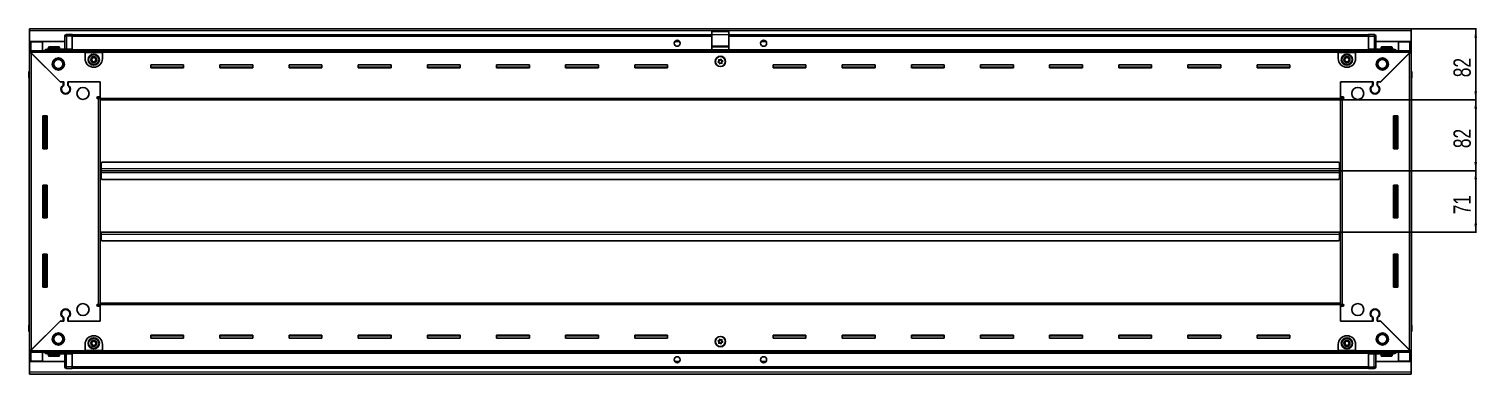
# Model space of a CAD drawing. Header units: millimetres. Extents: x 1132 to 6460, y -442 to 1839.
# Drawn here: x 4785 to 6460, y 1248 to 1647 of the extents above; entities that cross this region are included whole.
import ezdxf

# ---------------------------------------------------------------- set-up
doc = ezdxf.new("R2010")
doc.units = ezdxf.units.MM
doc.layers.add('FORMAT', color=7, linetype='Continuous')
doc.styles.add('SLDTEXTSTYLE0', font='TXT', dxfattribs={"width": 0.75})
doc.dimstyles.new('SLDDIMSTYLE0', dxfattribs={"dimtxt": 20, "dimasz": 10, "dimexe": 0, "dimexo": 0.0625, "dimgap": 5, "dimtad": 2, "dimdec": 1, "dimrnd": 1e-09, "dimzin": 12, "dimdsep": 46, "dimtxsty": 'SLDTEXTSTYLE0', "dimsah": 1, "dimcen": 0.09, "dimadec": 0, "dimazin": 3, "dimtfac": 1, "dimtofl": 0, "dimtmove": 0, "dimatfit": 3, "dimfxl": 0, "dimfrac": 2, "dimtolj": 1, "dimtzin": 12, "dimarcsym": 0})

# ---------------------------------------------------------------- blocks, each defined once
blk = doc.blocks.new('_D_6')
at = {"layer": 'FORMAT'}
for p, q in [((6384, 1646.6), (6459.5, 1646.6)), ((6458.5, 1646.6), (6458.5, 1564.6)), ((6302, 1564.6), (6459.5, 1564.6))]:
    blk.add_line(p, q, dxfattribs=at)
for points in [[(6458.5, 1646.6), (6457, 1636.6), (6460.1, 1636.6)], [(6458.5, 1564.6), (6460.1, 1574.6), (6457, 1574.6)]]:
    blk.add_solid(points, dxfattribs=at)
at = {"layer": 'FORMAT', "insert": (6432.8, 1590.8), "char_height": 20, "attachment_point": 1, "rotation": 90, "style": 'SLDTEXTSTYLE0'}
blk.add_mtext('82', dxfattribs=at)
blk = doc.blocks.new('_D_7')
at = {"layer": 'FORMAT'}
for p, q in [((6302, 1564.6), (6459.5, 1564.6)), ((6458.5, 1482.6), (6458.5, 1564.6)), ((6301, 1482.6), (6459.5, 1482.6))]:
    blk.add_line(p, q, dxfattribs=at)
for points in [[(6458.5, 1564.6), (6457, 1554.6), (6460.1, 1554.6)], [(6458.5, 1482.6), (6460.1, 1492.6), (6457, 1492.6)]]:
    blk.add_solid(points, dxfattribs=at)
at = {"layer": 'FORMAT', "insert": (6432.8, 1508.8), "char_height": 20, "attachment_point": 1, "rotation": 90, "style": 'SLDTEXTSTYLE0'}
blk.add_mtext('82', dxfattribs=at)
blk = doc.blocks.new('_D_8')
at = {"layer": 'FORMAT'}
for p, q in [((6301, 1482.6), (6459.5, 1482.6)), ((6458.5, 1482.6), (6458.5, 1411.6)), ((6301, 1411.6), (6459.5, 1411.6))]:
    blk.add_line(p, q, dxfattribs=at)
for points in [[(6458.5, 1482.6), (6457, 1472.6), (6460.1, 1472.6)], [(6458.5, 1411.6), (6460.1, 1421.6), (6457, 1421.6)]]:
    blk.add_solid(points, dxfattribs=at)
at = {"layer": 'FORMAT', "insert": (6432.8, 1432.3), "char_height": 20, "attachment_point": 1, "rotation": 90, "style": 'SLDTEXTSTYLE0'}
blk.add_mtext('71', dxfattribs=at)

msp = doc.modelspace()

# ---------------------------------------------------------------- linework, layer by layer
at = {"color": 7, "linetype": 'Continuous', "lineweight": 25}
for p, q in [((4785.03, 1646.6), (6384.03, 1646.6)), ((4785.03, 1644.5), (4785.03, 1646.6)), ((4785.03, 1632.1), (4785.03, 1644.5)), ((5574.53, 1643.6), (5594.53, 1643.6)), ((5574.53, 1640.34), (5574.53, 1643.6)), ((5594.53, 1640.34), (5594.53, 1643.6)), ((6384.03, 1646.6), (6384.03, 1644.5)), ((6384.03, 1644.5), (6384.03, 1632.1)), ((4826.03, 1632.1), (4785.03, 1632.1)), ((4785.03, 1631.6), (4785.03, 1632.1)), ((4785.03, 1631.6), (4787.13, 1631.6)), ((4785.03, 1621.35), (4785.03, 1631.6)), ((4786.53, 1631.6), (4786.53, 1632.1)), ((4800.03, 1631.6), (4787.13, 1631.6)), ((4800.03, 1621.35), (4800.03, 1631.6)), ((4807.83, 1625.8), (4819.23, 1625.8)), ((4826.03, 1623.1), (4826.03, 1638.1)), ((4826.71, 1639.6), (4826.71, 1639.6)), ((4828.03, 1640.1), (4834.53, 1640.1)), ((4828.03, 1640.1), (4834.53, 1640.1)), ((4834.53, 1640.1), (4834.53, 1640.1)), ((4834.53, 1640.1), (4834.53, 1640.1)), ((4834.53, 1640.1), (4834.53, 1638.1)), ((5574.53, 1639.95), (4834.53, 1639.95)), ((4834.53, 1623.1), (4834.53, 1638.1)), ((5537.41, 1632.1), (5531.66, 1632.1)), ((5574.53, 1627.19), (5574.53, 1640.34)), ((5574.53, 1626.1), (5574.53, 1627.19)), ((5574.53, 1626.1), (5594.53, 1626.1)), ((5574.53, 1622.6), (5574.53, 1626.1)), ((5594.53, 1627.19), (5594.53, 1640.34)), ((6334.53, 1639.95), (5594.53, 1639.95)), ((5594.53, 1626.1), (5594.53, 1627.19)), ((5594.53, 1622.6), (5594.53, 1626.1)), ((5637.41, 1632.1), (5631.66, 1632.1)), ((6334.53, 1640.1), (6334.53, 1640.1)), ((6341.03, 1640.1), (6334.53, 1640.1)), ((6341.03, 1640.1), (6334.53, 1640.1)), ((6334.53, 1640.1), (6334.53, 1638.1)), ((6334.53, 1623.1), (6334.53, 1638.1)), ((6343.03, 1638.1), (6343.03, 1638.1)), ((6343.03, 1623.1), (6343.03, 1638.1)), ((6384.03, 1632.1), (6343.03, 1632.1)), ((6349.83, 1625.8), (6361.23, 1625.8)), ((6369.03, 1631.6), (6381.93, 1631.6)), ((6369.03, 1621.35), (6369.03, 1631.6)), ((6381.93, 1631.6), (6384.03, 1631.6)), ((6382.53, 1631.6), (6382.53, 1632.1)), ((6384.03, 1631.6), (6384.03, 1632.1)), ((6384.03, 1631.6), (6384.03, 1621.35)), ((4785.03, 1619.85), (4785.03, 1621.35)), ((4785.03, 1621.35), (4786.03, 1621.35)), ((4785.03, 1619.35), (4785.03, 1619.85)), ((4785.03, 1619.85), (4786.03, 1619.85)), ((4785.03, 1274.85), (4785.03, 1619.35)), ((4786.53, 1619.35), (4785.03, 1619.35)), ((4786.03, 1619.85), (4786.03, 1621.35)), ((4786.03, 1621.35), (4849.53, 1621.35)), ((4786.63, 1619.25), (4820.53, 1585.35)), ((4821.23, 1584.65), (4787.13, 1618.75)), ((4805.53, 1623.1), (4834.53, 1623.1)), ((4807.03, 1625), (4807.03, 1623.1)), ((4820.03, 1623.1), (4820.03, 1625)), ((4834.53, 1623.1), (4834.53, 1622.6)), ((4834.53, 1621.95), (6334.53, 1621.95)), ((4849.53, 1619.25), (4849.53, 1621.35)), ((4849.53, 1621.35), (4869.53, 1621.35)), ((4849.53, 1619.85), (4869.53, 1619.85)), ((4849.53, 1612.35), (4849.53, 1619.25)), ((4869.53, 1621.35), (6299.53, 1621.35)), ((4869.53, 1621.35), (4869.53, 1619.25)), ((4869.53, 1619.25), (4869.53, 1612.35)), ((5574.53, 1622.6), (5594.53, 1622.6)), ((5578.53, 1622.6), (5578.53, 1621.95)), ((5581.03, 1621.95), (5581.03, 1622.6)), ((5588.03, 1621.95), (5588.03, 1622.6)), ((5590.53, 1621.95), (5590.53, 1622.6)), ((6299.53, 1619.25), (6299.53, 1621.35)), ((6299.53, 1621.35), (6319.53, 1621.35)), ((6299.53, 1619.85), (6319.53, 1619.85)), ((6299.53, 1612.35), (6299.53, 1619.25)), ((6319.53, 1621.35), (6383.03, 1621.35)), ((6319.53, 1621.35), (6319.53, 1619.25)), ((6319.53, 1619.25), (6319.53, 1612.35)), ((6334.53, 1623.1), (6334.53, 1622.6)), ((6363.53, 1623.1), (6334.53, 1623.1)), ((6336.03, 1623.04), (6336.03, 1623.1)), ((6381.93, 1618.75), (6347.83, 1584.65)), ((6348.53, 1585.35), (6382.43, 1619.25)), ((6349.03, 1625), (6349.03, 1623.1)), ((6362.03, 1623.1), (6362.03, 1625)), ((6382.53, 1619.35), (6384.03, 1619.35)), ((6383.03, 1619.85), (6383.03, 1621.35)), ((6383.03, 1621.35), (6384.03, 1621.35)), ((6383.03, 1619.85), (6384.03, 1619.85)), ((6384.03, 1619.85), (6384.03, 1621.35)), ((6384.03, 1619.85), (6384.03, 1619.35)), ((6384.03, 1619.35), (6384.03, 1274.85)), ((4784.53, 1596.6), (4784.53, 1590.1)), ((4784.53, 1590.1), (4784.53, 1596.6)), ((4963.53, 1605.1), (4925.53, 1605.1)), ((4925.53, 1605.1), (4925.53, 1601.6)), ((4963.53, 1602.35), (4925.53, 1602.35)), ((4925.53, 1601.6), (4963.53, 1601.6)), ((4963.53, 1601.6), (4963.53, 1605.1)), ((5043.53, 1605.1), (5005.53, 1605.1)), ((5005.53, 1605.1), (5005.53, 1601.6)), ((5043.53, 1602.35), (5005.53, 1602.35)), ((5005.53, 1601.6), (5043.53, 1601.6)), ((5043.53, 1601.6), (5043.53, 1605.1)), ((5123.53, 1605.1), (5085.53, 1605.1)), ((5085.53, 1605.1), (5085.53, 1601.6)), ((5123.53, 1602.35), (5085.53, 1602.35)), ((5085.53, 1601.6), (5123.53, 1601.6)), ((5123.53, 1601.6), (5123.53, 1605.1)), ((5203.53, 1605.1), (5165.53, 1605.1)), ((5165.53, 1605.1), (5165.53, 1601.6)), ((5203.53, 1602.35), (5165.53, 1602.35)), ((5165.53, 1601.6), (5203.53, 1601.6)), ((5203.53, 1601.6), (5203.53, 1605.1)), ((5283.53, 1605.1), (5245.53, 1605.1)), ((5245.53, 1605.1), (5245.53, 1601.6)), ((5283.53, 1602.35), (5245.53, 1602.35)), ((5245.53, 1601.6), (5283.53, 1601.6)), ((5283.53, 1601.6), (5283.53, 1605.1)), ((5363.53, 1605.1), (5325.53, 1605.1)), ((5325.53, 1605.1), (5325.53, 1601.6)), ((5363.53, 1602.35), (5325.53, 1602.35)), ((5325.53, 1601.6), (5363.53, 1601.6)), ((5363.53, 1601.6), (5363.53, 1605.1)), ((5443.53, 1605.1), (5405.53, 1605.1)), ((5405.53, 1605.1), (5405.53, 1601.6)), ((5443.53, 1602.35), (5405.53, 1602.35)), ((5405.53, 1601.6), (5443.53, 1601.6)), ((5443.53, 1601.6), (5443.53, 1605.1)), ((5523.53, 1605.1), (5485.53, 1605.1)), ((5485.53, 1605.1), (5485.53, 1601.6)), ((5523.53, 1602.35), (5485.53, 1602.35)), ((5485.53, 1601.6), (5523.53, 1601.6)), ((5523.53, 1601.6), (5523.53, 1605.1)), ((5683.53, 1605.1), (5645.53, 1605.1)), ((5645.53, 1605.1), (5645.53, 1601.6)), ((5683.53, 1602.35), (5645.53, 1602.35)), ((5645.53, 1601.6), (5683.53, 1601.6)), ((5683.53, 1601.6), (5683.53, 1605.1)), ((5763.53, 1605.1), (5725.53, 1605.1)), ((5725.53, 1605.1), (5725.53, 1601.6)), ((5763.53, 1602.35), (5725.53, 1602.35)), ((5725.53, 1601.6), (5763.53, 1601.6)), ((5763.53, 1601.6), (5763.53, 1605.1)), ((5843.53, 1605.1), (5805.53, 1605.1)), ((5805.53, 1605.1), (5805.53, 1601.6)), ((5843.53, 1602.35), (5805.53, 1602.35)), ((5805.53, 1601.6), (5843.53, 1601.6)), ((5843.53, 1601.6), (5843.53, 1605.1)), ((5923.53, 1605.1), (5885.53, 1605.1)), ((5885.53, 1605.1), (5885.53, 1601.6)), ((5923.53, 1602.35), (5885.53, 1602.35)), ((5885.53, 1601.6), (5923.53, 1601.6)), ((5923.53, 1601.6), (5923.53, 1605.1)), ((6003.53, 1605.1), (5965.53, 1605.1)), ((5965.53, 1605.1), (5965.53, 1601.6)), ((6003.53, 1602.35), (5965.53, 1602.35)), ((5965.53, 1601.6), (6003.53, 1601.6)), ((6003.53, 1601.6), (6003.53, 1605.1)), ((6083.53, 1605.1), (6045.53, 1605.1)), ((6045.53, 1605.1), (6045.53, 1601.6)), ((6083.53, 1602.35), (6045.53, 1602.35)), ((6045.53, 1601.6), (6083.53, 1601.6)), ((6083.53, 1601.6), (6083.53, 1605.1)), ((6163.53, 1605.1), (6125.53, 1605.1)), ((6125.53, 1605.1), (6125.53, 1601.6)), ((6163.53, 1602.35), (6125.53, 1602.35)), ((6125.53, 1601.6), (6163.53, 1601.6)), ((6163.53, 1601.6), (6163.53, 1605.1)), ((6243.53, 1605.1), (6205.53, 1605.1)), ((6205.53, 1605.1), (6205.53, 1601.6)), ((6243.53, 1602.35), (6205.53, 1602.35)), ((6205.53, 1601.6), (6243.53, 1601.6)), ((6243.53, 1601.6), (6243.53, 1605.1)), ((6384.03, 1597.93), (6384.03, 1597.93)), ((6384.53, 1596.6), (6384.53, 1590.1)), ((6384.53, 1590.1), (6384.53, 1596.6)), ((4784.53, 1590.1), (4784.53, 1590.1)), ((4785.03, 1590.1), (4784.53, 1590.1)), ((4784.68, 1590.1), (4784.68, 1304.1)), ((4820.53, 1585.35), (4824.73, 1585.35)), ((4821.93, 1585.35), (4821.23, 1584.65)), ((4824.03, 1585.35), (4821.93, 1585.35)), ((4824.03, 1585.35), (4824.03, 1581.46)), ((4824.73, 1585.35), (4824.73, 1581.07)), ((4829.33, 1585.35), (4867.03, 1585.35)), ((4829.33, 1581.07), (4829.33, 1585.35)), ((4830.03, 1581.46), (4830.03, 1585.35)), ((4867.03, 1585.35), (4830.03, 1585.35)), ((4867.03, 1566.7), (4867.03, 1585.35)), ((4867.03, 1568.1), (4867.03, 1585.35)), ((6302.03, 1585.35), (6339.73, 1585.35)), ((6302.03, 1566.7), (6302.03, 1585.35)), ((6302.03, 1585.35), (6302.03, 1568.1)), ((6339.03, 1585.35), (6302.03, 1585.35)), ((6339.03, 1585.35), (6339.03, 1581.46)), ((6339.73, 1585.35), (6339.73, 1581.07)), ((6344.33, 1585.35), (6348.53, 1585.35)), ((6344.33, 1581.07), (6344.33, 1585.35)), ((6347.13, 1585.35), (6345.03, 1585.35)), ((6345.03, 1581.46), (6345.03, 1585.35)), ((6347.83, 1584.65), (6347.13, 1585.35)), ((6384.03, 1590.1), (6384.53, 1590.1)), ((6384.38, 1304.1), (6384.38, 1590.1)), ((6384.53, 1590.1), (6384.53, 1590.1)), ((6384.53, 1590.1), (6384.53, 1590.1)), ((4825.03, 1572.49), (4825.03, 1571.73)), ((4864.18, 1568.1), (4867.03, 1568.1)), ((4864.93, 1566.1), (4864.18, 1566.1)), ((4864.93, 1566.1), (4867.03, 1566.1)), ((4867.03, 1567.1), (4865.03, 1567.1)), ((4865.03, 1567.1), (4865.03, 1566.1)), ((4867.03, 1564.6), (4867.03, 1566.7)), ((6302.03, 1564.6), (4867.03, 1564.6)), ((4867.03, 1329.6), (4867.03, 1564.6)), ((6302.03, 1568.1), (6304.88, 1568.1)), ((6304.03, 1567.1), (6302.03, 1567.1)), ((6302.03, 1566.7), (6302.03, 1564.6)), ((6302.03, 1566.1), (6304.13, 1566.1)), ((6302.03, 1564.6), (6302.03, 1329.6)), ((6304.03, 1566.1), (6304.03, 1567.1)), ((6304.88, 1566.1), (6304.13, 1566.1)), ((6344.03, 1572.49), (6344.03, 1571.73)), ((4805.53, 1546.1), (4800.53, 1546.1)), ((4800.53, 1546.1), (4800.53, 1508.1)), ((4802.68, 1508.1), (4802.68, 1546.1)), ((4804.48, 1508.1), (4804.48, 1546.1)), ((4804.51, 1508.1), (4804.51, 1546.1)), ((4805.53, 1508.1), (4805.53, 1546.1)), ((6363.53, 1546.1), (6363.53, 1508.1)), ((6368.53, 1546.1), (6363.53, 1546.1)), ((6364.56, 1546.1), (6364.56, 1508.1)), ((6364.59, 1546.1), (6364.59, 1508.1)), ((6366.38, 1546.1), (6366.38, 1508.1)), ((6368.53, 1508.1), (6368.53, 1546.1)), ((4800.53, 1508.1), (4805.53, 1508.1)), ((6363.53, 1508.1), (6368.53, 1508.1)), ((4869.03, 1492.6), (4868.03, 1491.6)), ((4868.03, 1491.6), (4868.03, 1484.7)), ((6300.03, 1492.6), (4869.03, 1492.6)), ((6301.03, 1491.6), (6300.03, 1492.6)), ((6301.03, 1484.7), (6301.03, 1491.6)), ((4867.78, 1482.6), (4867.03, 1482.6)), ((4868.03, 1485.45), (4867.78, 1485.45)), ((4867.78, 1485.45), (4867.78, 1482.6)), ((4867.78, 1482.6), (4867.78, 1479.75)), ((4867.78, 1479.75), (4868.03, 1479.75)), ((4868.03, 1482.6), (4868.03, 1484.7)), ((6301.03, 1482.6), (4868.03, 1482.6)), ((4868.03, 1480.5), (4868.03, 1482.6)), ((4868.03, 1480.5), (4868.03, 1473.6)), ((6301.28, 1485.45), (6301.03, 1485.45)), ((6301.03, 1484.7), (6301.03, 1482.6)), ((6301.03, 1482.6), (6301.03, 1480.5)), ((6301.03, 1473.6), (6301.03, 1480.5)), ((6301.03, 1479.75), (6301.28, 1479.75)), ((6301.28, 1482.6), (6301.28, 1485.45)), ((6302.03, 1482.6), (6301.28, 1482.6)), ((6301.28, 1479.75), (6301.28, 1482.6)), ((4805.53, 1466.1), (4800.53, 1466.1)), ((4800.53, 1466.1), (4800.53, 1428.1)), ((4802.68, 1428.1), (4802.68, 1466.1)), ((4804.48, 1428.1), (4804.48, 1466.1)), ((4804.51, 1428.1), (4804.51, 1466.1)), ((4805.53, 1428.1), (4805.53, 1466.1)), ((4868.03, 1473.6), (4869.03, 1472.6)), ((4869.03, 1472.6), (6300.03, 1472.6)), ((6300.03, 1472.6), (6301.03, 1473.6)), ((6363.53, 1466.1), (6363.53, 1428.1)), ((6368.53, 1466.1), (6363.53, 1466.1)), ((6364.56, 1466.1), (6364.56, 1428.1)), ((6364.59, 1466.1), (6364.59, 1428.1)), ((6366.38, 1466.1), (6366.38, 1428.1)), ((6368.53, 1428.1), (6368.53, 1466.1)), ((4800.53, 1428.1), (4805.53, 1428.1)), ((6363.53, 1428.1), (6368.53, 1428.1)), ((4867.03, 1411.6), (4867.78, 1411.6)), ((4867.78, 1411.6), (4867.78, 1408.75)), ((4867.78, 1408.75), (4868.03, 1408.75)), ((4868.03, 1411.6), (6301.03, 1411.6)), ((4868.03, 1409.5), (4868.03, 1411.6)), ((4868.03, 1409.5), (4868.03, 1402.6)), ((6301.03, 1411.6), (6301.03, 1409.5)), ((6301.03, 1402.6), (6301.03, 1409.5)), ((6301.03, 1408.75), (6301.28, 1408.75)), ((6301.28, 1408.75), (6301.28, 1411.6)), ((6301.28, 1411.6), (6302.03, 1411.6)), ((4868.03, 1402.6), (4869.03, 1401.6)), ((4869.03, 1401.6), (6300.03, 1401.6)), ((6300.03, 1401.6), (6301.03, 1402.6)), ((4805.53, 1386.1), (4800.53, 1386.1)), ((4800.53, 1386.1), (4800.53, 1348.1)), ((4802.68, 1348.1), (4802.68, 1386.1)), ((4804.48, 1348.1), (4804.48, 1386.1)), ((4804.51, 1348.1), (4804.51, 1386.1)), ((4805.53, 1348.1), (4805.53, 1386.1)), ((6363.53, 1386.1), (6363.53, 1348.1)), ((6368.53, 1386.1), (6363.53, 1386.1)), ((6364.56, 1386.1), (6364.56, 1348.1)), ((6364.59, 1386.1), (6364.59, 1348.1)), ((6366.38, 1386.1), (6366.38, 1348.1)), ((6368.53, 1348.1), (6368.53, 1386.1)), ((4800.53, 1348.1), (4805.53, 1348.1)), ((6363.53, 1348.1), (6368.53, 1348.1)), ((4864.18, 1328.1), (4864.93, 1328.1)), ((4867.03, 1326.1), (4864.18, 1326.1)), ((4867.03, 1328.1), (4864.93, 1328.1)), ((4865.03, 1328.1), (4865.03, 1327.1)), ((4865.03, 1327.1), (4867.03, 1327.1)), ((4867.03, 1327.5), (4867.03, 1329.6)), ((4867.03, 1329.6), (6302.03, 1329.6)), ((4867.03, 1327.5), (4867.03, 1308.85)), ((4867.03, 1308.85), (4867.03, 1326.1)), ((6302.03, 1329.6), (6302.03, 1327.5)), ((6304.13, 1328.1), (6302.03, 1328.1)), ((6302.03, 1327.5), (6302.03, 1308.85)), ((6302.03, 1327.1), (6304.03, 1327.1)), ((6302.03, 1326.1), (6302.03, 1308.85)), ((6304.88, 1326.1), (6302.03, 1326.1)), ((6304.03, 1327.1), (6304.03, 1328.1)), ((6304.13, 1328.1), (6304.88, 1328.1)), ((4820.53, 1308.85), (4786.63, 1274.95)), ((4787.13, 1275.45), (4821.23, 1309.55)), ((4824.73, 1308.85), (4820.53, 1308.85)), ((4821.23, 1309.55), (4821.93, 1308.85)), ((4821.93, 1308.85), (4824.03, 1308.85)), ((4824.03, 1312.74), (4824.03, 1308.85)), ((4824.73, 1313.14), (4824.73, 1308.85)), ((4825.03, 1322.48), (4825.03, 1321.72)), ((4829.33, 1308.85), (4829.33, 1313.14)), ((4867.03, 1308.85), (4829.33, 1308.85)), ((4830.03, 1308.85), (4830.03, 1312.74)), ((4830.03, 1308.85), (4867.03, 1308.85)), ((6339.73, 1308.85), (6302.03, 1308.85)), ((6302.03, 1308.85), (6339.03, 1308.85)), ((6339.03, 1312.74), (6339.03, 1308.85)), ((6339.73, 1313.14), (6339.73, 1308.85)), ((6344.03, 1322.48), (6344.03, 1321.72)), ((6344.33, 1308.85), (6344.33, 1313.14)), ((6348.53, 1308.85), (6344.33, 1308.85)), ((6345.03, 1308.85), (6345.03, 1312.74)), ((6345.03, 1308.85), (6347.13, 1308.85)), ((6347.13, 1308.85), (6347.83, 1309.55)), ((6347.83, 1309.55), (6381.93, 1275.45)), ((6382.43, 1274.95), (6348.53, 1308.85)), ((4784.53, 1297.6), (4784.53, 1304.1)), ((4784.53, 1304.1), (4784.53, 1304.1)), ((4784.53, 1304.1), (4784.53, 1304.1)), ((4784.53, 1304.1), (4784.53, 1297.6)), ((4785.03, 1304.1), (4784.53, 1304.1)), ((4785.03, 1296.28), (4785.03, 1296.28)), ((4963.53, 1292.6), (4925.53, 1292.6)), ((4925.53, 1292.6), (4925.53, 1289.1)), ((4925.53, 1291.85), (4963.53, 1291.85)), ((4963.53, 1289.1), (4963.53, 1292.6)), ((5043.53, 1292.6), (5005.53, 1292.6)), ((5005.53, 1292.6), (5005.53, 1289.1)), ((5005.53, 1291.85), (5043.53, 1291.85)), ((5043.53, 1289.1), (5043.53, 1292.6)), ((5123.53, 1292.6), (5085.53, 1292.6)), ((5085.53, 1292.6), (5085.53, 1289.1)), ((5085.53, 1291.85), (5123.53, 1291.85)), ((5123.53, 1289.1), (5123.53, 1292.6)), ((5203.53, 1292.6), (5165.53, 1292.6)), ((5165.53, 1292.6), (5165.53, 1289.1)), ((5165.53, 1291.85), (5203.53, 1291.85)), ((5203.53, 1289.1), (5203.53, 1292.6)), ((5283.53, 1292.6), (5245.53, 1292.6)), ((5245.53, 1292.6), (5245.53, 1289.1)), ((5245.53, 1291.85), (5283.53, 1291.85)), ((5283.53, 1289.1), (5283.53, 1292.6)), ((5363.53, 1292.6), (5325.53, 1292.6)), ((5325.53, 1292.6), (5325.53, 1289.1)), ((5325.53, 1291.85), (5363.53, 1291.85)), ((5363.53, 1289.1), (5363.53, 1292.6)), ((5443.53, 1292.6), (5405.53, 1292.6)), ((5405.53, 1292.6), (5405.53, 1289.1)), ((5405.53, 1291.85), (5443.53, 1291.85)), ((5443.53, 1289.1), (5443.53, 1292.6)), ((5523.53, 1292.6), (5485.53, 1292.6)), ((5485.53, 1292.6), (5485.53, 1289.1)), ((5485.53, 1291.85), (5523.53, 1291.85)), ((5523.53, 1289.1), (5523.53, 1292.6)), ((5683.53, 1292.6), (5645.53, 1292.6)), ((5645.53, 1292.6), (5645.53, 1289.1)), ((5645.53, 1291.85), (5683.53, 1291.85)), ((5683.53, 1289.1), (5683.53, 1292.6)), ((5763.53, 1292.6), (5725.53, 1292.6)), ((5725.53, 1292.6), (5725.53, 1289.1)), ((5725.53, 1291.85), (5763.53, 1291.85)), ((5763.53, 1289.1), (5763.53, 1292.6)), ((5843.53, 1292.6), (5805.53, 1292.6)), ((5805.53, 1292.6), (5805.53, 1289.1)), ((5805.53, 1291.85), (5843.53, 1291.85)), ((5843.53, 1289.1), (5843.53, 1292.6)), ((5923.53, 1292.6), (5885.53, 1292.6)), ((5885.53, 1292.6), (5885.53, 1289.1)), ((5885.53, 1291.85), (5923.53, 1291.85)), ((5923.53, 1289.1), (5923.53, 1292.6)), ((6003.53, 1292.6), (5965.53, 1292.6)), ((5965.53, 1292.6), (5965.53, 1289.1)), ((5965.53, 1291.85), (6003.53, 1291.85)), ((6003.53, 1289.1), (6003.53, 1292.6)), ((6083.53, 1292.6), (6045.53, 1292.6)), ((6045.53, 1292.6), (6045.53, 1289.1)), ((6045.53, 1291.85), (6083.53, 1291.85)), ((6083.53, 1289.1), (6083.53, 1292.6)), ((6163.53, 1292.6), (6125.53, 1292.6)), ((6125.53, 1292.6), (6125.53, 1289.1)), ((6125.53, 1291.85), (6163.53, 1291.85)), ((6163.53, 1289.1), (6163.53, 1292.6)), ((6243.53, 1292.6), (6205.53, 1292.6)), ((6205.53, 1292.6), (6205.53, 1289.1)), ((6205.53, 1291.85), (6243.53, 1291.85)), ((6243.53, 1289.1), (6243.53, 1292.6)), ((6384.03, 1304.1), (6384.53, 1304.1)), ((6384.53, 1304.1), (6384.53, 1304.1)), ((6384.53, 1297.6), (6384.53, 1304.1)), ((6384.53, 1304.1), (6384.53, 1297.6)), ((4785.03, 1274.35), (4785.03, 1274.85)), ((4786.53, 1274.85), (4785.03, 1274.85)), ((4785.03, 1274.35), (4785.03, 1272.85)), ((4786.03, 1274.35), (4785.03, 1274.35)), ((4786.03, 1274.35), (4786.03, 1272.85)), ((4849.53, 1274.95), (4849.53, 1281.85)), ((4849.53, 1272.85), (4849.53, 1274.95)), ((4869.53, 1274.35), (4849.53, 1274.35)), ((4869.53, 1281.85), (4869.53, 1274.95)), ((4869.53, 1274.95), (4869.53, 1272.85)), ((4925.53, 1289.1), (4963.53, 1289.1)), ((5005.53, 1289.1), (5043.53, 1289.1)), ((5085.53, 1289.1), (5123.53, 1289.1)), ((5165.53, 1289.1), (5203.53, 1289.1)), ((5245.53, 1289.1), (5283.53, 1289.1)), ((5325.53, 1289.1), (5363.53, 1289.1)), ((5405.53, 1289.1), (5443.53, 1289.1)), ((5485.53, 1289.1), (5523.53, 1289.1)), ((5645.53, 1289.1), (5683.53, 1289.1)), ((5725.53, 1289.1), (5763.53, 1289.1)), ((5805.53, 1289.1), (5843.53, 1289.1)), ((5885.53, 1289.1), (5923.53, 1289.1)), ((5965.53, 1289.1), (6003.53, 1289.1)), ((6045.53, 1289.1), (6083.53, 1289.1)), ((6125.53, 1289.1), (6163.53, 1289.1)), ((6205.53, 1289.1), (6243.53, 1289.1)), ((6299.53, 1274.95), (6299.53, 1281.85)), ((6299.53, 1272.85), (6299.53, 1274.95)), ((6319.53, 1274.35), (6299.53, 1274.35)), ((6319.53, 1281.85), (6319.53, 1274.95)), ((6319.53, 1274.95), (6319.53, 1272.85)), ((6382.53, 1274.85), (6384.03, 1274.85)), ((6383.03, 1274.35), (6383.03, 1272.85)), ((6384.03, 1274.35), (6383.03, 1274.35)), ((6384.03, 1274.85), (6384.03, 1274.35)), ((6384.03, 1274.35), (6384.03, 1272.85)), ((4785.03, 1262.6), (4785.03, 1272.85)), ((4786.03, 1272.85), (4785.03, 1272.85)), ((4787.13, 1262.6), (4785.03, 1262.6)), ((4785.03, 1262.1), (4785.03, 1262.6)), ((4785.03, 1249.7), (4785.03, 1262.1)), ((4785.03, 1262.1), (4826.03, 1262.1)), ((4849.53, 1272.85), (4786.03, 1272.85)), ((4786.53, 1262.1), (4786.53, 1262.6)), ((4787.13, 1262.6), (4800.03, 1262.6)), ((4800.03, 1262.6), (4800.03, 1272.85)), ((4805.53, 1271.1), (4834.53, 1271.1)), ((4807.03, 1271.1), (4807.03, 1269.2)), ((4811.61, 1268.4), (4807.83, 1268.4)), ((4819.23, 1268.4), (4811.61, 1268.4)), ((4820.03, 1269.2), (4820.03, 1271.1)), ((4826.03, 1271.1), (4826.03, 1256.1)), ((4833.03, 1271.17), (4833.03, 1271.1)), ((6334.53, 1272.25), (4834.53, 1272.25)), ((4834.53, 1271.1), (4834.53, 1271.6)), ((4834.53, 1271.1), (4834.53, 1256.1)), ((4869.53, 1272.85), (4849.53, 1272.85)), ((6299.53, 1272.85), (4869.53, 1272.85)), ((5531.66, 1262.1), (5537.41, 1262.1)), ((5631.66, 1262.1), (5637.41, 1262.1)), ((6319.53, 1272.85), (6299.53, 1272.85)), ((6383.03, 1272.85), (6319.53, 1272.85)), ((6334.53, 1271.1), (6334.53, 1271.6)), ((6363.53, 1271.1), (6334.53, 1271.1)), ((6334.53, 1271.1), (6334.53, 1256.1)), ((6343.03, 1271.1), (6343.03, 1256.1)), ((6343.03, 1262.1), (6384.03, 1262.1)), ((6349.03, 1271.1), (6349.03, 1269.2)), ((6356.83, 1268.4), (6349.83, 1268.4)), ((6361.23, 1268.4), (6356.83, 1268.4)), ((6362.03, 1269.2), (6362.03, 1271.1)), ((6369.03, 1262.6), (6369.03, 1272.85)), ((6381.93, 1262.6), (6369.03, 1262.6)), ((6384.03, 1262.6), (6381.93, 1262.6)), ((6382.53, 1262.1), (6382.53, 1262.6)), ((6384.03, 1272.85), (6383.03, 1272.85)), ((6384.03, 1272.85), (6384.03, 1262.6)), ((6384.03, 1262.1), (6384.03, 1262.6)), ((6384.03, 1262.1), (6384.03, 1249.7)), ((4785.03, 1247.6), (4785.03, 1249.7)), ((6384.03, 1247.6), (4785.03, 1247.6)), ((4826.03, 1256.1), (4826.03, 1256.1)), ((4828.03, 1254.1), (4834.53, 1254.1)), ((4828.03, 1254.1), (4834.53, 1254.1)), ((4834.53, 1254.1), (4834.53, 1256.1)), ((4834.53, 1254.25), (6334.53, 1254.25)), ((4834.53, 1254.1), (4834.53, 1254.1)), ((6334.53, 1254.1), (6334.53, 1256.1)), ((6341.03, 1254.1), (6334.53, 1254.1)), ((6334.53, 1254.1), (6334.53, 1254.1)), ((6334.53, 1254.1), (6334.53, 1254.1)), ((6341.03, 1254.1), (6334.53, 1254.1)), ((6342.36, 1254.6), (6342.36, 1254.6)), ((6384.03, 1249.7), (6384.03, 1247.6))]:
    msp.add_line(p, q, dxfattribs=at)
at = {"color": 8, "linetype": 'Continuous', "lineweight": 18}
for p, q in [((6384.03, 1644.5), (4785.03, 1644.5)), ((4787.13, 1631.6), (4787.13, 1632.1)), ((4787.13, 1621.35), (4787.13, 1631.6)), ((4826.03, 1638.1), (4828.03, 1638.1)), ((4828.03, 1640.1), (4828.03, 1638.1)), ((4828.03, 1638.1), (4828.03, 1623.1)), ((4834.53, 1638.1), (4828.03, 1638.1)), ((5574.53, 1637.95), (4834.53, 1637.95)), ((5574.53, 1640.34), (5594.53, 1640.34)), ((5574.53, 1627.19), (5594.53, 1627.19)), ((6334.53, 1637.95), (5594.53, 1637.95)), ((6334.53, 1638.1), (6341.03, 1638.1)), ((6341.03, 1640.1), (6341.03, 1638.1)), ((6343.03, 1638.1), (6341.03, 1638.1)), ((6341.03, 1638.1), (6341.03, 1623.1)), ((6381.93, 1632.1), (6381.93, 1631.6)), ((6381.93, 1631.6), (6381.93, 1621.35)), ((4849.53, 1619.25), (4786.63, 1619.25)), ((4787.13, 1618.75), (4787.13, 1275.45)), ((4807.03, 1625), (4820.03, 1625)), ((5574.53, 1622.6), (4834.53, 1622.6)), ((6334.53, 1621.37), (4834.53, 1621.37)), ((4849.53, 1619.25), (4869.53, 1619.25)), ((6299.53, 1619.25), (4869.53, 1619.25)), ((5580.53, 1621.95), (5580.53, 1622.6)), ((5588.53, 1621.95), (5588.53, 1622.6)), ((6334.53, 1622.6), (5594.53, 1622.6)), ((6299.53, 1619.25), (6319.53, 1619.25)), ((6382.43, 1619.25), (6319.53, 1619.25)), ((6349.03, 1625), (6362.03, 1625)), ((6381.93, 1275.45), (6381.93, 1618.75)), ((4785.03, 1596.6), (4784.53, 1596.6)), ((6384.03, 1596.6), (6384.53, 1596.6)), ((4864.93, 1328.1), (4864.93, 1566.1)), ((4867.03, 1566.7), (6302.03, 1566.7)), ((6304.13, 1566.1), (6304.13, 1328.1)), ((4802.03, 1546.1), (4802.03, 1508.1)), ((4803.27, 1546.1), (4803.27, 1508.1)), ((6365.8, 1508.1), (6365.8, 1546.1)), ((6367.03, 1508.1), (6367.03, 1546.1)), ((6301.03, 1484.7), (4868.03, 1484.7)), ((4868.03, 1480.5), (6301.03, 1480.5)), ((4802.03, 1466.1), (4802.03, 1428.1)), ((4803.27, 1466.1), (4803.27, 1428.1)), ((6365.8, 1428.1), (6365.8, 1466.1)), ((6367.03, 1428.1), (6367.03, 1466.1)), ((4868.03, 1409.5), (6301.03, 1409.5)), ((4802.03, 1386.1), (4802.03, 1348.1)), ((4803.27, 1386.1), (4803.27, 1348.1)), ((6365.8, 1348.1), (6365.8, 1386.1)), ((6367.03, 1348.1), (6367.03, 1386.1)), ((6302.03, 1327.5), (4867.03, 1327.5)), ((4785.03, 1297.6), (4784.53, 1297.6)), ((6384.03, 1297.6), (6384.53, 1297.6)), ((4786.63, 1274.95), (4849.53, 1274.95)), ((4869.53, 1274.95), (4849.53, 1274.95)), ((4869.53, 1274.95), (6299.53, 1274.95)), ((6319.53, 1274.95), (6299.53, 1274.95)), ((6319.53, 1274.95), (6382.43, 1274.95)), ((4787.13, 1262.6), (4787.13, 1272.85)), ((4787.13, 1262.1), (4787.13, 1262.6)), ((4811.34, 1269.2), (4807.03, 1269.2)), ((4820.03, 1269.2), (4811.34, 1269.2)), ((4828.03, 1256.1), (4828.03, 1271.1)), ((4834.53, 1272.84), (6334.53, 1272.84)), ((4834.53, 1271.6), (6334.53, 1271.6)), ((6341.03, 1256.1), (6341.03, 1271.1)), ((6357.01, 1269.2), (6349.03, 1269.2)), ((6362.03, 1269.2), (6357.01, 1269.2)), ((6381.93, 1272.85), (6381.93, 1262.6)), ((6381.93, 1262.6), (6381.93, 1262.1)), ((6384.03, 1249.7), (4785.03, 1249.7)), ((4826.03, 1256.1), (4828.03, 1256.1)), ((4828.03, 1254.1), (4828.03, 1256.1)), ((4834.53, 1256.1), (4828.03, 1256.1)), ((4834.53, 1256.25), (6334.53, 1256.25)), ((6334.53, 1256.1), (6341.03, 1256.1)), ((6343.03, 1256.1), (6341.03, 1256.1)), ((6341.03, 1254.1), (6341.03, 1256.1))]:
    msp.add_line(p, q, dxfattribs=at)
at = {"color": 7, "linetype": 'Continuous', "lineweight": 25}
for centre, radius in [((5534.53, 1630.1), 3.5), ((5634.53, 1630.1), 3.5), ((4818.53, 1606.1), 7), ((4818.53, 1606.1), 6.03), ((4818.53, 1606.1), 5.1), ((4859.53, 1611.1), 6.5), ((4859.53, 1611.1), 3.46), ((5584.53, 1609.1), 6), ((5584.53, 1608.95), 5.79), ((5584.53, 1608.95), 1.85), ((6309.53, 1611.1), 6.5), ((6309.53, 1611.1), 3.46), ((6350.53, 1606.1), 7), ((6350.53, 1606.1), 6.03), ((6350.53, 1606.1), 5.1), ((4847.03, 1572.1), 7), ((6322.03, 1572.1), 7), ((4847.03, 1322.1), 7), ((6322.03, 1322.1), 7), ((4818.53, 1288.1), 7), ((4818.53, 1288.1), 6.02), ((4818.53, 1288.1), 5.1), ((5584.53, 1285.1), 6), ((5584.53, 1285.25), 5.79), ((6350.53, 1288.1), 7), ((6350.53, 1288.1), 6.02), ((6350.53, 1288.1), 5.1), ((4859.53, 1283.1), 6.5), ((4859.53, 1283.1), 3.46), ((5584.53, 1285.25), 1.85), ((6309.53, 1283.1), 6.5), ((6309.53, 1283.1), 3.46), ((5534.53, 1264.1), 3.5), ((5634.53, 1264.1), 3.5)]:
    msp.add_circle(centre, radius, dxfattribs=at)
at = {"color": 8, "linetype": 'Continuous', "lineweight": 18}
for centre in [(4859.53, 1611.1), (6309.53, 1611.1), (4859.53, 1283.1), (6309.53, 1283.1)]:
    msp.add_circle(centre, 5.7, dxfattribs=at)
at = {"color": 7, "linetype": 'Continuous', "lineweight": 25}
for centre, radius, start, end in [((4807.83, 1625), 0.8, 90, 180), ((4819.23, 1625), 0.8, 0, 90), ((4828.03, 1638.1), 2, 90, 180), ((4828.03, 1638.1), 2, 131.40962, 180), ((4828.03, 1638.1), 2, 123.94202, 131.40962), ((4828.03, 1638.1), 2, 90, 108.58003), ((6341.03, 1638.1), 2, 0, 90), ((6349.83, 1625), 0.8, 90, 180), ((6361.23, 1625), 0.8, 0, 90), ((4825.83, 1623.3), 0.2, 270, 0), ((4859.53, 1612.35), 10, 180, 270), ((4859.53, 1611.1), 2.5, 134.01559, 194.01559), ((4859.53, 1611.1), 2.5, 194.01559, 254.01559), ((4859.53, 1611.1), 2.5, 74.01559, 134.01559), ((4859.53, 1611.1), 2.5, 254.01559, 314.01559), ((4859.53, 1612.35), 10, 270, 0), ((4859.53, 1611.1), 2.5, 14.01559, 74.01559), ((4859.53, 1611.1), 2.5, 314.01559, 14.01559), ((6309.53, 1612.35), 10, 180, 270), ((6309.53, 1611.1), 2.5, 160.11158, 220.11158), ((6309.53, 1611.1), 2.5, 100.11158, 160.11158), ((6309.53, 1611.1), 2.5, 220.11158, 280.11158), ((6309.53, 1611.1), 2.5, 40.11158, 100.11158), ((6309.53, 1612.35), 10, 270, 0), ((6309.53, 1611.1), 2.5, 280.11158, 340.11158), ((6309.53, 1611.1), 2.5, 340.11158, 40.11158), ((6343.23, 1623.3), 0.2, 180, 270), ((4786.53, 1596.6), 2, 138.57492, 180), ((4786.53, 1596.6), 2, 138.59038, 180), ((6382.53, 1596.6), 2, 0, 41.39416), ((4827.03, 1576.85), 5.5, 123.05573, 56.94427), ((4827.03, 1576.85), 4.8, 118.63099, 61.36901), ((6342.03, 1576.85), 5.5, 123.05573, 56.94427), ((6342.03, 1576.85), 4.8, 118.63099, 61.36901), ((4864.18, 1567.1), 1, 90, 270), ((6304.88, 1567.1), 1, 270, 90), ((4864.18, 1327.1), 1, 90, 270), ((6304.88, 1327.1), 1, 270, 90), ((4827.03, 1317.35), 5.5, 303.05573, 236.94427), ((4827.03, 1317.35), 4.8, 298.63099, 241.36901), ((6342.03, 1317.35), 5.5, 303.05573, 236.94427), ((6342.03, 1317.35), 4.8, 298.63099, 241.36901), ((4786.53, 1297.6), 2, 180, 198.58003), ((4786.53, 1297.6), 2, 180, 221.39416), ((4786.53, 1297.6), 2, 213.94202, 221.40962), ((4859.53, 1281.85), 10, 90, 180), ((4859.53, 1281.85), 10, 0, 90), ((6309.53, 1281.85), 10, 90, 180), ((6309.53, 1281.85), 10, 0, 90), ((6382.53, 1297.6), 2, 318.57492, 360), ((6382.53, 1297.6), 2, 318.59038, 0), ((4859.53, 1283.1), 2.5, 127.47401, 187.47401), ((4859.53, 1283.1), 2.5, 187.47401, 247.47401), ((4859.53, 1283.1), 2.5, 67.47401, 127.47401), ((4859.53, 1283.1), 2.5, 247.47401, 307.47401), ((4859.53, 1283.1), 2.5, 7.47401, 67.47401), ((4859.53, 1283.1), 2.5, 307.47401, 7.47401), ((6309.53, 1283.1), 2.5, 147.04236, 207.04236), ((6309.53, 1283.1), 2.5, 207.04236, 267.04236), ((6309.53, 1283.1), 2.5, 87.04236, 147.04236), ((6309.53, 1283.1), 2.5, 267.04236, 327.04236), ((6309.53, 1283.1), 2.5, 27.04236, 87.04236), ((6309.53, 1283.1), 2.5, 327.04236, 27.04236), ((4807.83, 1269.2), 0.8, 180, 270), ((4819.23, 1269.2), 0.8, 270, 360), ((4825.83, 1270.9), 0.2, 0, 90), ((6343.23, 1270.9), 0.2, 90, 180), ((6349.83, 1269.2), 0.8, 180, 270), ((6361.23, 1269.2), 0.8, 270, 0), ((4828.03, 1256.1), 2, 180, 270), ((4828.03, 1256.1), 2, 180, 270), ((6341.03, 1256.1), 2, 270, 0), ((6341.03, 1256.1), 2, 270, 288.58003), ((6341.03, 1256.1), 2, 303.94202, 311.40962)]:
    msp.add_arc(centre, radius, start, end, dxfattribs=at)
for points, knots in [([(4785.03, 1619.35), (4785.06, 1619.31), (4785.11, 1619.22), (4785.51, 1619.09), (4786.06, 1618.95), (4786.64, 1618.84), (4787.01, 1618.78), (4787.13, 1618.75)], [0, 0, 0, 0, 0.2302553, 0.4485219, 0.6667858, 0.8850496, 1, 1, 1, 1]), ([(4786.63, 1619.25), (4786.59, 1619.51), (4786.5, 1620), (4786.36, 1620.64), (4786.23, 1621.11), (4786.12, 1621.33), (4786.06, 1621.35), (4786.03, 1621.35)], [0, 0, 0, 0, 0.23025534, 0.4485219, 0.6667858, 0.88504963, 1, 1, 1, 1]), ([(4802.32, 1621.35), (4802.44, 1621.55), (4802.83, 1622.2), (4803.98, 1622.91), (4805.02, 1623.04), (4805.53, 1623.1)], [0, 0, 0, 0, 0.1822499, 0.5911249, 1, 1, 1, 1]), ([(4834.53, 1623.1), (4834.53, 1623.07), (4834.53, 1622.99), (4834.53, 1622.37), (4834.53, 1621.79), (4834.53, 1621.4), (4834.53, 1621.37)], [0, 0, 0, 0, 0.32427882, 0.64855764, 0.97283646, 1, 1, 1, 1]), ([(4856.76, 1611.9), (4857.13, 1612.26), (4857.82, 1612.93), (4858.51, 1613.59), (4858.83, 1613.91)], [0, 0, 0, 0, 0.53468586, 1, 1, 1, 1]), ([(4857.46, 1609.1), (4857.37, 1609.43), (4857.17, 1610.23), (4856.93, 1611.2), (4856.79, 1611.78), (4856.76, 1611.9)], [0, 0, 0, 0, 0.3629006, 0.8668753, 1, 1, 1, 1]), ([(4860.23, 1608.3), (4859.74, 1608.45), (4858.81, 1608.71), (4857.89, 1608.98), (4857.46, 1609.1)], [0, 0, 0, 0, 0.5346859, 1, 1, 1, 1]), ([(4858.83, 1613.91), (4859.33, 1613.76), (4860.26, 1613.5), (4861.18, 1613.23), (4861.61, 1613.11)], [0, 0, 0, 0, 0.5346859, 1, 1, 1, 1]), ([(4862.31, 1610.31), (4861.94, 1609.95), (4861.24, 1609.28), (4860.55, 1608.61), (4860.23, 1608.3)], [0, 0, 0, 0, 0.5346859, 1, 1, 1, 1]), ([(4861.61, 1613.11), (4861.64, 1612.99), (4861.78, 1612.41), (4862.03, 1611.44), (4862.23, 1610.64), (4862.31, 1610.31)], [0, 0, 0, 0, 0.1331247, 0.6370994, 1, 1, 1, 1]), ([(5582.65, 1611.03), (5582.64, 1611.02), (5582.62, 1610.99), (5582.62, 1610.94), (5582.63, 1610.79), (5582.72, 1610.42), (5582.86, 1609.89), (5582.69, 1609.28), (5582.34, 1608.91), (5582.03, 1608.66), (5581.86, 1608.5), (5581.81, 1608.42), (5581.79, 1608.38), (5581.8, 1608.35), (5581.82, 1608.32), (5581.87, 1608.27), (5582.12, 1608.18), (5582.58, 1608.07), (5583.22, 1607.76), (5583.47, 1607.09), (5583.53, 1606.62), (5583.61, 1606.36), (5583.65, 1606.31), (5583.67, 1606.29), (5583.7, 1606.28), (5583.74, 1606.29), (5583.78, 1606.3), (5583.85, 1606.35), (5584.02, 1606.5), (5584.29, 1606.77), (5584.69, 1607.09), (5585.31, 1607.2), (5585.82, 1607.01), (5586.19, 1606.88), (5586.34, 1606.86), (5586.39, 1606.87), (5586.42, 1606.88), (5586.44, 1606.92), (5586.45, 1606.97), (5586.44, 1607.12), (5586.34, 1607.49), (5586.21, 1608.01), (5586.37, 1608.62), (5586.73, 1609), (5587.03, 1609.25), (5587.21, 1609.41), (5587.26, 1609.49), (5587.27, 1609.53), (5587.27, 1609.56), (5587.25, 1609.59), (5587.2, 1609.63), (5586.95, 1609.73), (5586.49, 1609.84), (5585.85, 1610.15), (5585.59, 1610.81), (5585.54, 1611.29), (5585.46, 1611.54), (5585.42, 1611.6), (5585.39, 1611.62), (5585.36, 1611.63), (5585.33, 1611.62), (5585.29, 1611.6), (5585.22, 1611.56), (5585.05, 1611.41), (5584.78, 1611.14), (5584.38, 1610.82), (5583.75, 1610.71), (5583.25, 1610.89), (5582.88, 1611.03), (5582.73, 1611.05), (5582.67, 1611.04), (5582.66, 1611.03), (5582.65, 1611.03)], [0, 0, 0, 0, 0.0020087, 0.00442, 0.0093647, 0.0255282, 0.0677053, 0.0957862, 0.1246456, 0.1503415, 0.1605194, 0.1633943, 0.1656965, 0.1672448, 0.1688741, 0.1707699, 0.1786058, 0.2119941, 0.2499945, 0.2879948, 0.3213831, 0.329219, 0.3311148, 0.3327441, 0.3342924, 0.3362166, 0.3385353, 0.3413178, 0.349662, 0.3753578, 0.4042173, 0.4322982, 0.4744753, 0.4906388, 0.4966691, 0.49844, 0.5, 0.5020087, 0.50442, 0.5093647, 0.5255282, 0.5677053, 0.5957862, 0.6246456, 0.6503415, 0.6605194, 0.6633943, 0.6656965, 0.6672448, 0.6688741, 0.6707699, 0.6786058, 0.7119941, 0.7499945, 0.7879948, 0.8213831, 0.829219, 0.8311148, 0.8327441, 0.8342924, 0.8362166, 0.8385353, 0.8413178, 0.849662, 0.8753578, 0.9042173, 0.9322982, 0.9744753, 0.9906388, 0.9966691, 0.99844, 1, 1, 1, 1]), ([(6306.69, 1610.6), (6306.73, 1610.72), (6306.94, 1611.28), (6307.28, 1612.21), (6307.56, 1612.99), (6307.67, 1613.31)], [0, 0, 0, 0, 0.1331247, 0.6370994, 1, 1, 1, 1]), ([(6308.55, 1608.39), (6308.22, 1608.78), (6307.6, 1609.52), (6306.98, 1610.26), (6306.69, 1610.6)], [0, 0, 0, 0, 0.5346859, 1, 1, 1, 1]), ([(6307.67, 1613.31), (6308.18, 1613.4), (6309.13, 1613.57), (6310.08, 1613.74), (6310.52, 1613.82)], [0, 0, 0, 0, 0.5346859, 1, 1, 1, 1]), ([(6311.39, 1608.9), (6310.89, 1608.81), (6309.94, 1608.64), (6308.99, 1608.47), (6308.55, 1608.39)], [0, 0, 0, 0, 0.5346859, 1, 1, 1, 1]), ([(6310.52, 1613.82), (6310.85, 1613.42), (6311.47, 1612.69), (6312.09, 1611.95), (6312.38, 1611.61)], [0, 0, 0, 0, 0.5346859, 1, 1, 1, 1]), ([(6312.38, 1611.61), (6312.26, 1611.29), (6311.98, 1610.51), (6311.64, 1609.58), (6311.44, 1609.01), (6311.39, 1608.9)], [0, 0, 0, 0, 0.3629006, 0.8668753, 1, 1, 1, 1]), ([(6334.53, 1623.1), (6334.53, 1623.07), (6334.53, 1622.99), (6334.53, 1622.37), (6334.53, 1621.79), (6334.53, 1621.4), (6334.53, 1621.37)], [0, 0, 0, 0, 0.3242788, 0.6485576, 0.9728365, 1, 1, 1, 1]), ([(6366.75, 1621.35), (6366.63, 1621.55), (6366.24, 1622.2), (6365.09, 1622.91), (6364.05, 1623.04), (6363.53, 1623.1)], [0, 0, 0, 0, 0.1822499, 0.5911249, 1, 1, 1, 1]), ([(6381.93, 1618.75), (6382.19, 1618.8), (6382.68, 1618.89), (6383.32, 1619.02), (6383.79, 1619.15), (6384.01, 1619.27), (6384.03, 1619.33), (6384.03, 1619.35)], [0, 0, 0, 0, 0.2302553, 0.4485219, 0.6667858, 0.8850496, 1, 1, 1, 1]), ([(6383.03, 1621.35), (6382.99, 1621.33), (6382.9, 1621.28), (6382.76, 1620.88), (6382.63, 1620.32), (6382.52, 1619.75), (6382.46, 1619.38), (6382.43, 1619.25)], [0, 0, 0, 0, 0.2302553, 0.4485219, 0.6667858, 0.8850496, 1, 1, 1, 1]), ([(4787.13, 1275.45), (4786.88, 1275.41), (4786.39, 1275.32), (4785.75, 1275.19), (4785.28, 1275.05), (4785.06, 1274.94), (4785.04, 1274.88), (4785.03, 1274.85)], [0, 0, 0, 0, 0.2302553, 0.4485219, 0.6667858, 0.8850496, 1, 1, 1, 1]), ([(4786.03, 1272.85), (4786.08, 1272.88), (4786.17, 1272.93), (4786.3, 1273.33), (4786.43, 1273.88), (4786.54, 1274.46), (4786.61, 1274.83), (4786.63, 1274.95)], [0, 0, 0, 0, 0.2302553, 0.4485219, 0.6667858, 0.8850496, 1, 1, 1, 1]), ([(4856.87, 1284.21), (4856.97, 1284.29), (4857.44, 1284.65), (4858.23, 1285.26), (4858.88, 1285.76), (4859.16, 1285.97)], [0, 0, 0, 0, 0.13312467, 0.63709944, 1, 1, 1, 1]), ([(4857.24, 1281.35), (4857.18, 1281.86), (4857.05, 1282.82), (4856.93, 1283.77), (4856.87, 1284.21)], [0, 0, 0, 0, 0.5346859, 1, 1, 1, 1]), ([(4859.91, 1280.24), (4859.43, 1280.44), (4858.54, 1280.81), (4857.66, 1281.18), (4857.24, 1281.35)], [0, 0, 0, 0, 0.5346859, 1, 1, 1, 1]), ([(4859.16, 1285.97), (4859.63, 1285.77), (4860.53, 1285.4), (4861.41, 1285.03), (4861.82, 1284.86)], [0, 0, 0, 0, 0.5346859, 1, 1, 1, 1]), ([(4862.2, 1282), (4861.93, 1281.79), (4861.27, 1281.29), (4860.48, 1280.68), (4860.01, 1280.32), (4859.91, 1280.24)], [0, 0, 0, 0, 0.3629006, 0.8668753, 1, 1, 1, 1]), ([(4861.82, 1284.86), (4861.89, 1284.35), (4862.02, 1283.39), (4862.14, 1282.44), (4862.2, 1282)], [0, 0, 0, 0, 0.53468586, 1, 1, 1, 1]), ([(5582.65, 1283.18), (5582.66, 1283.18), (5582.68, 1283.16), (5582.74, 1283.16), (5582.88, 1283.18), (5583.25, 1283.32), (5583.75, 1283.5), (5584.38, 1283.39), (5584.78, 1283.07), (5585.06, 1282.79), (5585.24, 1282.63), (5585.32, 1282.59), (5585.36, 1282.58), (5585.39, 1282.59), (5585.42, 1282.61), (5585.46, 1282.66), (5585.54, 1282.92), (5585.59, 1283.39), (5585.85, 1284.06), (5586.49, 1284.37), (5586.95, 1284.48), (5587.2, 1284.57), (5587.25, 1284.62), (5587.27, 1284.65), (5587.27, 1284.68), (5587.26, 1284.71), (5587.24, 1284.75), (5587.19, 1284.82), (5587.03, 1284.97), (5586.73, 1285.21), (5586.37, 1285.58), (5586.21, 1286.19), (5586.34, 1286.72), (5586.44, 1287.1), (5586.45, 1287.25), (5586.44, 1287.3), (5586.42, 1287.33), (5586.38, 1287.35), (5586.33, 1287.35), (5586.18, 1287.33), (5585.82, 1287.19), (5585.31, 1287.01), (5584.69, 1287.12), (5584.29, 1287.44), (5584.01, 1287.72), (5583.83, 1287.88), (5583.75, 1287.92), (5583.71, 1287.93), (5583.67, 1287.92), (5583.65, 1287.9), (5583.61, 1287.84), (5583.53, 1287.59), (5583.47, 1287.11), (5583.22, 1286.45), (5582.58, 1286.14), (5582.12, 1286.03), (5581.87, 1285.93), (5581.82, 1285.89), (5581.8, 1285.86), (5581.79, 1285.83), (5581.8, 1285.79), (5581.82, 1285.76), (5581.88, 1285.69), (5582.04, 1285.54), (5582.34, 1285.3), (5582.69, 1284.92), (5582.86, 1284.31), (5582.72, 1283.79), (5582.62, 1283.41), (5582.61, 1283.26), (5582.63, 1283.21), (5582.64, 1283.19), (5582.65, 1283.18)], [0, 0, 0, 0, 0.0020087, 0.00442, 0.0093647, 0.0255282, 0.0677053, 0.0957862, 0.1246456, 0.1503415, 0.1605194, 0.1633943, 0.1656965, 0.1672448, 0.1688741, 0.1707699, 0.1786058, 0.2119941, 0.2499945, 0.2879948, 0.3213831, 0.329219, 0.3311148, 0.3327441, 0.3342924, 0.3362166, 0.3385353, 0.3413178, 0.349662, 0.3753578, 0.4042173, 0.4322982, 0.4744753, 0.4906388, 0.4966691, 0.49844, 0.5, 0.5020087, 0.50442, 0.5093647, 0.5255282, 0.5677053, 0.5957862, 0.6246456, 0.6503415, 0.6605194, 0.6633943, 0.6656965, 0.6672448, 0.6688741, 0.6707699, 0.6786058, 0.7119941, 0.7499945, 0.7879948, 0.8213831, 0.829219, 0.8311148, 0.8327441, 0.8342924, 0.8362166, 0.8385353, 0.8413178, 0.849662, 0.8753578, 0.9042173, 0.9322982, 0.9744753, 0.9906388, 0.9966691, 0.99844, 1, 1, 1, 1]), ([(6306.65, 1283.25), (6306.93, 1283.69), (6307.46, 1284.5), (6307.98, 1285.3), (6308.22, 1285.68)], [0, 0, 0, 0, 0.5346859, 1, 1, 1, 1]), ([(6307.96, 1280.68), (6307.73, 1281.14), (6307.29, 1282), (6306.85, 1282.86), (6306.65, 1283.25)], [0, 0, 0, 0, 0.5346859, 1, 1, 1, 1]), ([(6310.85, 1280.53), (6310.5, 1280.55), (6309.68, 1280.59), (6308.69, 1280.64), (6308.09, 1280.68), (6307.96, 1280.68)], [0, 0, 0, 0, 0.3629006, 0.8668753, 1, 1, 1, 1]), ([(6308.22, 1285.68), (6308.35, 1285.67), (6308.94, 1285.64), (6309.94, 1285.59), (6310.76, 1285.54), (6311.1, 1285.53)], [0, 0, 0, 0, 0.13312467, 0.63709944, 1, 1, 1, 1]), ([(6312.42, 1282.96), (6312.14, 1282.52), (6311.61, 1281.71), (6311.09, 1280.91), (6310.85, 1280.53)], [0, 0, 0, 0, 0.5346859, 1, 1, 1, 1]), ([(6311.1, 1285.53), (6311.34, 1285.07), (6311.78, 1284.21), (6312.21, 1283.35), (6312.42, 1282.96)], [0, 0, 0, 0, 0.5346859, 1, 1, 1, 1]), ([(6384.03, 1274.85), (6384.01, 1274.9), (6383.95, 1274.99), (6383.56, 1275.12), (6383, 1275.25), (6382.42, 1275.37), (6382.06, 1275.43), (6381.93, 1275.45)], [0, 0, 0, 0, 0.23025534, 0.4485219, 0.6667858, 0.88504963, 1, 1, 1, 1]), ([(6382.43, 1274.95), (6382.48, 1274.7), (6382.57, 1274.21), (6382.7, 1273.57), (6382.83, 1273.1), (6382.94, 1272.88), (6383.01, 1272.86), (6383.03, 1272.85)], [0, 0, 0, 0, 0.2302553, 0.4485219, 0.6667858, 0.8850496, 1, 1, 1, 1]), ([(4802.32, 1272.85), (4802.44, 1272.65), (4802.83, 1272.01), (4803.98, 1271.3), (4805.02, 1271.17), (4805.53, 1271.1)], [0, 0, 0, 0, 0.18224985, 0.59112493, 1, 1, 1, 1]), ([(4834.53, 1271.1), (4834.53, 1271.14), (4834.53, 1271.22), (4834.53, 1271.84), (4834.53, 1272.4), (4834.53, 1272.77), (4834.53, 1272.78)], [0, 0, 0, 0, 0.3302662, 0.6605324, 0.9907986, 1, 1, 1, 1]), ([(6334.53, 1271.1), (6334.53, 1271.14), (6334.53, 1271.22), (6334.53, 1271.84), (6334.53, 1272.4), (6334.53, 1272.77), (6334.53, 1272.78)], [0, 0, 0, 0, 0.3302672, 0.6605344, 0.9908016, 1, 1, 1, 1]), ([(6366.75, 1272.85), (6366.63, 1272.65), (6366.24, 1272.01), (6365.09, 1271.3), (6364.05, 1271.17), (6363.53, 1271.1)], [0, 0, 0, 0, 0.18224985, 0.59112493, 1, 1, 1, 1])]:
    msp.add_open_spline(points, degree=3, knots=knots, dxfattribs=at)
for points in [[(4786.63, 1619.25), (4786.58, 1619.33), (4786.48, 1619.49), (4786.33, 1619.69), (4786.18, 1619.83), (4786.08, 1619.85), (4786.03, 1619.85)], [(4786.53, 1619.35), (4786.54, 1619.3), (4786.56, 1619.2), (4786.7, 1619.05), (4786.9, 1618.9), (4787.05, 1618.8), (4787.13, 1618.75)], [(6381.93, 1618.75), (6382.01, 1618.8), (6382.17, 1618.9), (6382.37, 1619.05), (6382.51, 1619.2), (6382.52, 1619.3), (6382.53, 1619.35)], [(6383.03, 1619.85), (6382.98, 1619.85), (6382.88, 1619.83), (6382.73, 1619.69), (6382.58, 1619.49), (6382.48, 1619.33), (6382.43, 1619.25)], [(4786.03, 1274.35), (4786.08, 1274.36), (4786.18, 1274.38), (4786.33, 1274.52), (4786.48, 1274.72), (4786.58, 1274.88), (4786.63, 1274.95)], [(4787.13, 1275.45), (4787.05, 1275.4), (4786.9, 1275.3), (4786.7, 1275.15), (4786.56, 1275), (4786.54, 1274.9), (4786.53, 1274.85)], [(6382.53, 1274.85), (6382.52, 1274.9), (6382.51, 1275), (6382.37, 1275.15), (6382.17, 1275.3), (6382.01, 1275.4), (6381.93, 1275.45)], [(6382.43, 1274.95), (6382.48, 1274.88), (6382.58, 1274.72), (6382.73, 1274.52), (6382.88, 1274.38), (6382.98, 1274.36), (6383.03, 1274.35)]]:
    msp.add_open_spline(points, degree=3, dxfattribs=at)
at = {"color": 8, "linetype": 'Continuous', "lineweight": 18}
for points, knots in [([(4805.53, 1623.1), (4805.53, 1623.06), (4805.53, 1622.99), (4805.53, 1622.55), (4805.53, 1622.09), (4805.53, 1621.68), (4805.53, 1621.41), (4805.53, 1621.35)], [0, 0, 0, 0, 0.3597529, 0.5534142, 0.7511852, 0.9489563, 1, 1, 1, 1]), ([(6363.53, 1623.1), (6363.53, 1623.06), (6363.53, 1622.99), (6363.53, 1622.55), (6363.53, 1622.09), (6363.53, 1621.68), (6363.53, 1621.41), (6363.53, 1621.35)], [0, 0, 0, 0, 0.3597529, 0.5534142, 0.7511852, 0.9489563, 1, 1, 1, 1]), ([(4805.53, 1271.1), (4805.53, 1271.15), (4805.53, 1271.22), (4805.53, 1271.66), (4805.53, 1272.11), (4805.53, 1272.53), (4805.53, 1272.8), (4805.53, 1272.85)], [0, 0, 0, 0, 0.35975288, 0.55341416, 0.75118521, 0.94895626, 1, 1, 1, 1]), ([(6363.53, 1271.1), (6363.53, 1271.15), (6363.53, 1271.22), (6363.53, 1271.66), (6363.53, 1272.11), (6363.53, 1272.53), (6363.53, 1272.8), (6363.53, 1272.85)], [0, 0, 0, 0, 0.3597529, 0.5534142, 0.7511852, 0.9489563, 1, 1, 1, 1])]:
    msp.add_open_spline(points, degree=3, knots=knots, dxfattribs=at)

# ---------------------------------------------------------------- dimensions: what is measured, and where the dimension line sits
at = {"layer": 'FORMAT'}
for base, p1, p2, picture, middle in [((6458.53, 1564.6), (6384.03, 1646.6), (6302.03, 1564.6), '_D_6', (6458.53, 1605.6)), ((6458.53, 1564.6), (6301.03, 1482.6), (6302.03, 1564.6), '_D_7', (6458.53, 1523.6)), ((6458.53, 1411.6), (6301.03, 1482.6), (6301.03, 1411.6), '_D_8', (6458.53, 1447.1))]:
    dim = msp.add_linear_dim(base=base, p1=p1, p2=p2, angle=90, dimstyle='SLDDIMSTYLE0', dxfattribs=at)
    dim.commit()
    dim.dimension.update_dxf_attribs({"geometry": picture, "text_midpoint": middle, "dimtype": 160})

doc.saveas('drawing.dxf')
